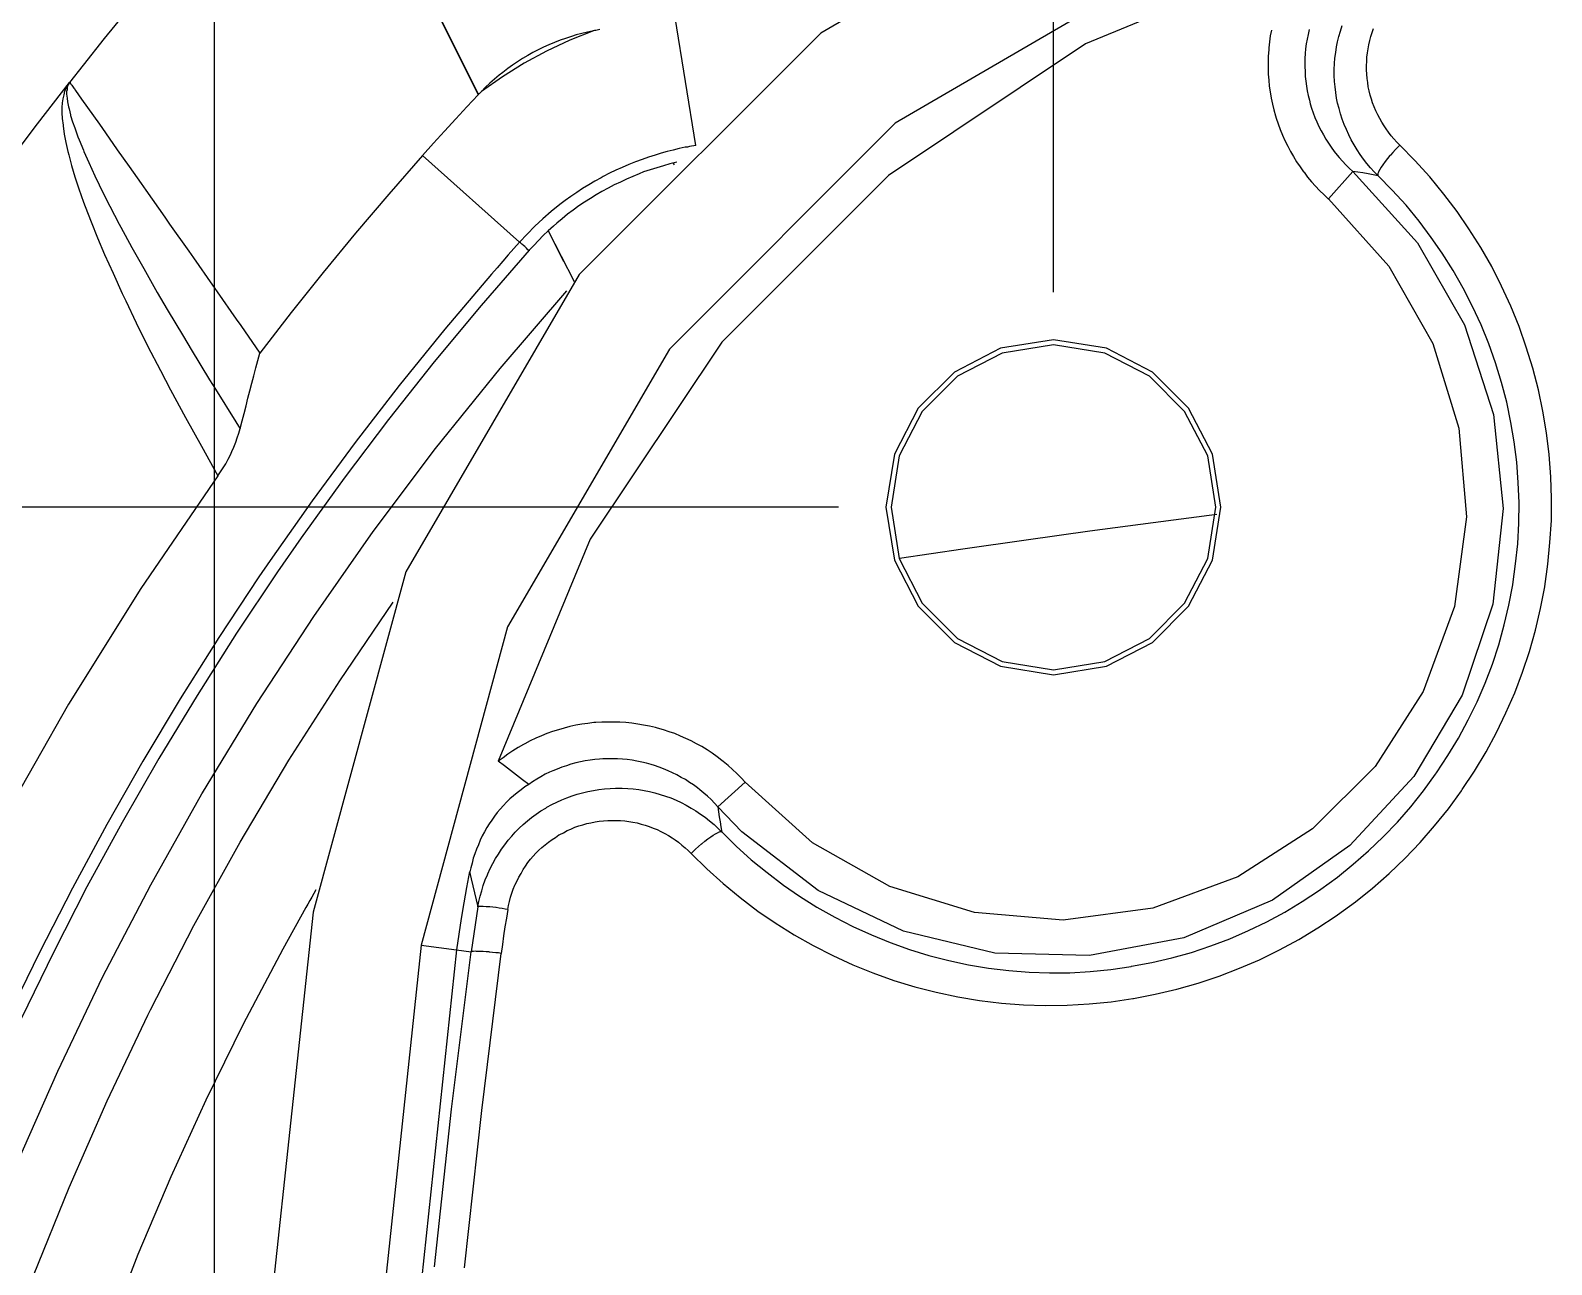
# Model space of a CAD drawing. Header units: millimetres. Extents: x -495897 to 1376592, y -28539 to 470976.
# Drawn here: x 180509 to 181889, y 211527 to 212646 of the extents above; entities that cross this region are included whole.
import ezdxf

# ---------------------------------------------------------------- set-up
doc = ezdxf.new("R2010")
doc.units = ezdxf.units.MM

msp = doc.modelspace()

# ---------------------------------------------------------------- linework, layer by layer
at = {"color": 0}
for p, q in [((180676.28, 210708.423), (180676.28, 217612.073)), ((181436.936, 212409.083), (181436.936, 215514.393)), ((180869.395, 212679.743), (180896.968, 212624.883)), ((180869.577, 212679.873), (180897.15, 212625.143)), ((180595.472, 212662.583), (180576.115, 212638.923)), ((181112.69, 212541.943), (181093.84, 212658.163)), ((181009.327, 212643.733), (181004.088, 212642.303)), ((181014.501, 212644.903), (181009.327, 212643.733)), ((181019.87, 212646.073), (181014.501, 212644.903)), ((181634.679, 212646.723), (181633.626, 212641.393)), ((181668.895, 212647.113), (181667.842, 212642.823)), ((181695.766, 212641.003), (181697.235, 212645.813)), ((181697.235, 212645.813), (181698.665, 212650.753)), ((181724.795, 212640.873), (181726.082, 212644.383)), ((181726.082, 212644.383), (181727.317, 212648.023)), ((180576.115, 212638.923), (180556.953, 212615.003)), ((180974.565, 212631.123), (180969.703, 212628.913)), ((180979.375, 212633.333), (180974.565, 212631.123)), ((180984.419, 212635.413), (180979.375, 212633.333)), ((180989.606, 212637.493), (180984.419, 212635.413)), ((180994.598, 212639.183), (180989.606, 212637.493)), ((180999.824, 212641.003), (180994.598, 212639.183)), ((181004.088, 212642.303), (180999.824, 212641.003)), ((181632.391, 212630.473), (181632.209, 212628.653)), ((181632.898, 212636.063), (181632.391, 212630.473)), ((181633.626, 212641.393), (181632.898, 212636.063)), ((181666.23, 212634.243), (181665.684, 212629.693)), ((181666.919, 212638.533), (181666.23, 212634.243)), ((181667.842, 212642.823), (181666.919, 212638.533)), ((181692.932, 212626.313), (181693.66, 212631.383)), ((181693.66, 212631.383), (181694.713, 212636.193)), ((181694.713, 212636.193), (181695.766, 212641.003)), ((181722.325, 212629.693), (181723.014, 212633.463)), ((181723.014, 212633.463), (181723.924, 212637.233)), ((181723.924, 212637.233), (181724.795, 212640.873)), ((180896.968, 212624.883), (180915.259, 212587.963)), ((180897.15, 212625.143), (180915.623, 212588.353)), ((180950.892, 212617.863), (180946.446, 212615.003)), ((180955.572, 212620.983), (180950.892, 212617.863)), ((180960.2, 212623.583), (180955.572, 212620.983)), ((180964.88, 212626.313), (180960.2, 212623.583)), ((180969.703, 212628.913), (180964.88, 212626.313)), ((181631.845, 212623.193), (181631.65, 212617.603)), ((181631.65, 212617.603), (181631.65, 212612.143)), ((181632.209, 212628.653), (181631.845, 212623.193)), ((181665.32, 212625.403), (181664.995, 212620.983)), ((181664.995, 212620.983), (181664.995, 212617.863)), ((181664.995, 212617.863), (181664.995, 212613.573)), ((181665.684, 212629.693), (181665.32, 212625.403)), ((181691.684, 212611.103), (181691.827, 212616.303)), ((181691.827, 212616.303), (181692.191, 212621.373)), ((181692.191, 212621.373), (181692.932, 212626.313)), ((181720.856, 212614.483), (181721.038, 212618.253)), ((181721.038, 212618.253), (181721.22, 212622.153)), ((181721.22, 212622.153), (181721.779, 212625.923)), ((181721.779, 212625.923), (181722.325, 212629.693)), ((180556.953, 212615.003), (180544.616, 212599.273)), ((180934.252, 212605.773), (180930.118, 212602.133)), ((180937.645, 212608.373), (180934.252, 212605.773)), ((180942.13, 212611.883), (180937.645, 212608.373)), ((180946.446, 212615.003), (180942.13, 212611.883)), ((181631.65, 212612.143), (181631.845, 212606.813)), ((181631.845, 212606.813), (181632.209, 212601.223)), ((181664.995, 212613.573), (181665.138, 212609.153)), ((181665.138, 212609.153), (181665.32, 212604.603)), ((181665.32, 212604.603), (181665.866, 212600.443)), ((181691.684, 212610.323), (181691.684, 212611.103)), ((181691.684, 212605.383), (181691.684, 212610.323)), ((181691.827, 212600.183), (181691.684, 212605.383)), ((181720.856, 212614.353), (181720.856, 212614.483)), ((181720.856, 212610.583), (181720.856, 212614.353)), ((181721.038, 212606.683), (181720.856, 212610.583)), ((181721.402, 212602.913), (181721.038, 212606.683)), ((181721.961, 212599.143), (181721.402, 212602.913)), ((180515.769, 212561.833), (180544.616, 212599.273)), ((180540.3, 212591.213), (180539.429, 212587.963)), ((180541.535, 212594.073), (180540.3, 212591.213)), ((180543.004, 212596.803), (180541.535, 212594.073)), ((180542.458, 212592.643), (180542.094, 212590.953)), ((180542.094, 212590.953), (180542.094, 212590.563)), ((180542.094, 212590.563), (180542.094, 212588.613)), ((180542.094, 212588.613), (180542.458, 212585.103)), ((180542.64, 212593.943), (180542.458, 212593.033)), ((180542.458, 212593.033), (180542.458, 212592.643)), ((180543.186, 212596.413), (180542.64, 212595.503)), ((180542.64, 212595.503), (180542.64, 212594.853)), ((180542.64, 212594.853), (180542.64, 212594.073)), ((180542.64, 212594.073), (180542.64, 212593.943)), ((180544.616, 212599.273), (180543.004, 212596.803)), ((180543.511, 212597.063), (180543.186, 212596.413)), ((180543.875, 212597.713), (180543.511, 212597.063)), ((180544.421, 212598.493), (180543.875, 212597.713)), ((180544.616, 212598.883), (180544.421, 212598.493)), ((180544.798, 212599.403), (180544.616, 212599.143)), ((180544.798, 212599.273), (180544.616, 212598.883)), ((180544.616, 212599.143), (180544.616, 212599.143)), ((180544.616, 212599.143), (180544.798, 212599.143)), ((180544.798, 212599.403), (180544.798, 212599.273)), ((180544.798, 212599.273), (180544.798, 212599.273)), ((180544.798, 212599.143), (180544.798, 212599.143)), ((180544.798, 212599.143), (180544.98, 212599.143)), ((180544.98, 212599.143), (180545.162, 212599.143)), ((180545.162, 212599.143), (180545.305, 212598.883)), ((180545.305, 212598.883), (180545.487, 212598.493)), ((180545.487, 212598.493), (180545.669, 212598.233)), ((180545.669, 212598.233), (180546.033, 212597.713)), ((180546.033, 212597.713), (180546.761, 212596.803)), ((180546.761, 212596.803), (180547.45, 212595.763)), ((180547.45, 212595.763), (180548.737, 212594.073)), ((180548.737, 212594.073), (180548.919, 212593.943)), ((180548.919, 212593.943), (180550.154, 212591.993)), ((180550.154, 212591.993), (180552.871, 212587.963)), ((180922.045, 212594.853), (180918.288, 212591.083)), ((180925.997, 212598.493), (180922.045, 212594.853)), ((180930.118, 212602.133), (180925.997, 212598.493)), ((181632.209, 212601.223), (181632.716, 212595.893)), ((181632.716, 212595.893), (181633.626, 212590.563)), ((181633.626, 212590.563), (181634.497, 212585.103)), ((181665.866, 212600.443), (181666.425, 212595.893)), ((181666.425, 212595.893), (181667.101, 212591.603)), ((181667.101, 212591.603), (181668.024, 212587.313)), ((181692.373, 212595.113), (181691.827, 212600.183)), ((181692.932, 212590.173), (181692.373, 212595.113)), ((181693.803, 212585.103), (181692.932, 212590.173)), ((181722.455, 212595.373), (181721.961, 212599.143)), ((181723.378, 212591.603), (181722.455, 212595.373)), ((181724.249, 212587.833), (181723.378, 212591.603)), ((180538.142, 212580.683), (180537.778, 212576.393)), ((180537.778, 212576.393), (180537.778, 212571.713)), ((180538.688, 212584.453), (180538.142, 212580.683)), ((180539.429, 212587.963), (180538.688, 212584.453)), ((180542.458, 212585.103), (180542.458, 212584.973)), ((180542.458, 212584.973), (180543.004, 212581.593)), ((180543.004, 212581.593), (180543.693, 212577.043)), ((180543.693, 212577.043), (180544.239, 212575.353)), ((180544.239, 212575.353), (180545.669, 212569.763)), ((180552.871, 212587.963), (180555.523, 212584.193)), ((180555.523, 212584.193), (180560.892, 212576.523)), ((180560.892, 212576.523), (180566.443, 212568.983)), ((181634.497, 212585.103), (181635.602, 212579.513)), ((181635.602, 212579.513), (181636.837, 212574.443)), ((181668.024, 212587.313), (181669.077, 212583.023)), ((181669.077, 212583.023), (181669.818, 212579.903)), ((181669.818, 212579.903), (181671.053, 212575.743)), ((181671.053, 212575.743), (181672.522, 212571.583)), ((181694.713, 212580.293), (181693.803, 212585.103)), ((181695.948, 212575.483), (181694.713, 212580.293)), ((181697.235, 212570.673), (181695.948, 212575.483)), ((181725.354, 212584.193), (181724.249, 212587.833)), ((181726.407, 212580.683), (181725.354, 212584.193)), ((181727.876, 212577.043), (181726.407, 212580.683)), ((181729.475, 212573.533), (181727.876, 212577.043)), ((180487.286, 212524.003), (180515.769, 212561.833)), ((180537.778, 212571.713), (180538.142, 212566.513)), ((180538.142, 212566.513), (180538.883, 212560.533)), ((180545.669, 212569.763), (180545.669, 212569.243)), ((180545.669, 212569.243), (180547.45, 212563.523)), ((180547.45, 212563.523), (180549.426, 212557.933)), ((180566.443, 212568.983), (180571.851, 212561.313)), ((180571.851, 212561.313), (180577.22, 212553.643)), ((181636.837, 212574.443), (181638.449, 212568.983)), ((181638.449, 212568.983), (181638.995, 212566.903)), ((181638.995, 212566.903), (181640.789, 212561.703)), ((181640.789, 212561.703), (181642.57, 212556.503)), ((181672.522, 212571.583), (181674.121, 212567.423)), ((181674.121, 212567.423), (181675.915, 212563.523)), ((181675.915, 212563.523), (181677.696, 212559.363)), ((181698.847, 212565.863), (181697.235, 212570.673)), ((181700.628, 212561.183), (181698.847, 212565.863)), ((181702.604, 212556.503), (181700.628, 212561.183)), ((181731.087, 212569.893), (181729.475, 212573.533)), ((181732.868, 212566.513), (181731.087, 212569.893)), ((181734.844, 212563.133), (181732.868, 212566.513)), ((181736.82, 212559.883), (181734.844, 212563.133)), ((180538.883, 212560.533), (180538.883, 212559.883)), ((180538.883, 212559.883), (180539.936, 212552.343)), ((180539.936, 212552.343), (180541.405, 212544.803)), ((180549.426, 212557.933), (180552.312, 212550.003)), ((180552.312, 212550.003), (180553.365, 212547.143)), ((180553.365, 212547.143), (180557.317, 212537.783)), ((180577.22, 212553.643), (180587.945, 212538.173)), ((181642.57, 212556.503), (181644.728, 212551.433)), ((181644.728, 212551.433), (181646.886, 212546.493)), ((181677.696, 212559.363), (181679.672, 212555.333)), ((181679.672, 212555.333), (181681.83, 212551.693)), ((181681.83, 212551.693), (181683.988, 212547.663)), ((181683.988, 212547.663), (181686.276, 212544.153)), ((181704.762, 212551.823), (181702.604, 212556.503)), ((181707.05, 212547.143), (181704.762, 212551.823)), ((181709.572, 212542.723), (181707.05, 212547.143)), ((181738.601, 212557.153), (181736.82, 212559.883)), ((181740.941, 212554.033), (181738.601, 212557.153)), ((181743.281, 212550.913), (181740.941, 212554.033)), ((181745.764, 212548.053), (181743.281, 212550.913)), ((181748.286, 212545.193), (181745.764, 212548.053)), ((180541.405, 212544.803), (180543.186, 212536.743)), ((180543.186, 212536.743), (180544.057, 212533.623)), ((180544.057, 212533.623), (180546.579, 212523.873)), ((180557.317, 212537.783), (180557.681, 212536.743)), ((180557.681, 212536.743), (180562.179, 212526.603)), ((180587.945, 212538.173), (180598.722, 212522.963)), ((181075.952, 212533.363), (181069.855, 212531.543)), ((181646.886, 212546.493), (181649.408, 212541.553)), ((181649.408, 212541.553), (181651.878, 212536.743)), ((181651.878, 212536.743), (181654.582, 212531.933)), ((181686.276, 212544.153), (181688.98, 212540.383)), ((181688.98, 212540.383), (181691.502, 212536.743)), ((181691.502, 212536.743), (181694.167, 212533.363)), ((181694.167, 212533.363), (181696.143, 212531.023)), ((181712.276, 212538.173), (181709.572, 212542.723)), ((181715.123, 212533.883), (181712.276, 212538.173)), ((181712.276, 212538.173), (181712.276, 212538.173)), ((181718.191, 212529.723), (181715.123, 212533.883)), ((181744.893, 212535.833), (181742.553, 212533.233)), ((181747.038, 212538.433), (181744.893, 212535.833)), ((181749.521, 212540.903), (181747.038, 212538.433)), ((181750.99, 212542.463), (181748.286, 212545.193)), ((181750.99, 212542.463), (181749.521, 212540.903)), ((181764.744, 212528.293), (181750.99, 212542.463)), ((180546.579, 212523.873), (180549.608, 212513.603)), ((180562.179, 212526.603), (180567.73, 212514.513)), ((180598.722, 212522.963), (180609.642, 212507.623)), ((180952.868, 212454.323), (180864.715, 212532.843)), ((181040.28, 212519.583), (181034.404, 212516.853)), ((181046.013, 212522.183), (181040.28, 212519.583)), ((181051.928, 212524.783), (181046.013, 212522.183)), ((181058.025, 212527.123), (181051.928, 212524.783)), ((181063.94, 212529.463), (181058.025, 212527.123)), ((181069.855, 212531.543), (181063.94, 212529.463)), ((181071.285, 212519.973), (181065.357, 212518.023)), ((181077.2, 212521.923), (181071.285, 212519.973)), ((181083.297, 212523.743), (181077.2, 212521.923)), ((181089.212, 212525.433), (181083.297, 212523.743)), ((181095.309, 212526.863), (181089.212, 212525.433)), ((181092.059, 212525.953), (181092.969, 212524.393)), ((181654.582, 212531.933), (181657.429, 212527.253)), ((181657.429, 212527.253), (181660.692, 212522.833)), ((181660.692, 212522.833), (181663.708, 212518.283)), ((181696.143, 212531.023), (181699.029, 212527.773)), ((181699.029, 212527.773), (181702.058, 212524.523)), ((181702.058, 212524.523), (181705.269, 212521.403)), ((181705.269, 212521.403), (181708.519, 212518.413)), ((181721.22, 212525.823), (181718.191, 212529.723)), ((181724.431, 212521.923), (181721.22, 212525.823)), ((181727.876, 212518.153), (181724.431, 212521.923)), ((181733.05, 212520.233), (181731.815, 212518.153)), ((181734.298, 212522.443), (181733.05, 212520.233)), ((181735.715, 212524.523), (181734.298, 212522.443)), ((181737.691, 212527.513), (181735.715, 212524.523)), ((181735.715, 212524.523), (181735.715, 212524.523)), ((181739.849, 212530.113), (181737.691, 212527.513)), ((181742.176, 212532.843), (181739.849, 212530.113)), ((181742.553, 212533.233), (181742.176, 212532.843)), ((181778.186, 212513.603), (181764.744, 212528.293)), ((180549.608, 212513.603), (180553.183, 212502.683)), ((180567.73, 212514.513), (180571.487, 212506.453)), ((180571.487, 212506.453), (180578.637, 212492.283)), ((180609.642, 212507.623), (180613.958, 212501.513)), ((181015.554, 212506.453), (181010.003, 212503.073)), ((181021.105, 212509.573), (181015.554, 212506.453)), ((181026.708, 212512.693), (181021.105, 212509.573)), ((181028.671, 212513.863), (181026.708, 212512.693)), ((181034.404, 212516.853), (181028.671, 212513.863)), ((181038.668, 212506.323), (181033.117, 212503.203)), ((181044.219, 212508.923), (181038.668, 212506.323)), ((181049.952, 212511.523), (181044.219, 212508.923)), ((181055.685, 212513.993), (181049.952, 212511.523)), ((181061.418, 212516.333), (181055.685, 212513.993)), ((181065.357, 212518.023), (181061.418, 212516.333)), ((181663.708, 212518.283), (181664.267, 212517.763)), ((181664.267, 212517.763), (181667.478, 212513.343)), ((181667.478, 212513.343), (181671.053, 212509.183)), ((181671.053, 212509.183), (181674.628, 212505.023)), ((181708.519, 212518.413), (181686.276, 212493.583)), ((181731.451, 212514.513), (181727.876, 212518.153)), ((181731.269, 212516.723), (181731.087, 212516.203)), ((181731.087, 212516.203), (181731.087, 212515.423)), ((181731.087, 212515.423), (181731.087, 212515.033)), ((181731.087, 212515.033), (181731.451, 212514.513)), ((181731.633, 212517.763), (181731.269, 212516.723)), ((181744.152, 212501.513), (181731.451, 212514.513)), ((181731.815, 212518.153), (181731.633, 212517.763)), ((181790.926, 212498.003), (181778.186, 212513.603)), ((180553.183, 212502.683), (180557.499, 212490.723)), ((180578.637, 212492.283), (180581.341, 212486.953)), ((180613.958, 212501.513), (180631.144, 212476.943)), ((180994.273, 212492.283), (180989.229, 212488.383)), ((180999.46, 212495.923), (180994.273, 212492.283)), ((181004.647, 212499.433), (180999.46, 212495.923)), ((181010.003, 212503.073), (181004.647, 212499.433)), ((181017.023, 212493.973), (181011.615, 212490.593)), ((181022.21, 212497.223), (181017.023, 212493.973)), ((181027.579, 212500.343), (181022.21, 212497.223)), ((181033.117, 212503.203), (181027.579, 212500.343)), ((181674.628, 212505.023), (181678.385, 212501.123)), ((181678.385, 212501.123), (181682.337, 212497.223)), ((181682.337, 212497.223), (181686.276, 212493.453)), ((181756.723, 212487.863), (181744.152, 212501.513)), ((181803.081, 212482.143), (181790.926, 212498.003)), ((180557.499, 212490.723), (180558.916, 212486.823)), ((180558.916, 212486.823), (180564.337, 212472.783)), ((180581.341, 212486.953), (180589.739, 212470.833)), ((180996.392, 212479.673), (180991.569, 212475.643)), ((181001.436, 212483.443), (180996.392, 212479.673)), ((181006.428, 212487.213), (181001.436, 212483.443)), ((181011.615, 212490.593), (181006.428, 212487.213)), ((181768.501, 212473.563), (181756.723, 212487.863)), ((181813.676, 212466.543), (181803.081, 212482.143)), ((180564.337, 212472.783), (180570.07, 212458.353)), ((180589.739, 212470.833), (180591.338, 212467.843)), ((180591.338, 212467.843), (180601.205, 212449.643)), ((180631.144, 212476.943), (180635.421, 212470.833)), ((180635.421, 212470.833), (180652.802, 212446.133)), ((180978.868, 212464.723), (180974.37, 212460.433)), ((180983.496, 212468.883), (180978.868, 212464.723)), ((180978.868, 212464.723), (181002.307, 212418.573)), ((180978.868, 212464.723), (180992.817, 212437.033)), ((180986.707, 212471.743), (180983.496, 212468.883)), ((180991.569, 212475.643), (180986.707, 212471.743)), ((181779.655, 212458.613), (181768.501, 212473.563)), ((181824.414, 212449.513), (181813.676, 212466.543)), ((180570.07, 212458.353), (180576.479, 212443.273)), ((180953.596, 212453.673), (180952.868, 212454.323)), ((180954.285, 212453.153), (180953.596, 212453.673)), ((180955.026, 212452.633), (180954.285, 212453.153)), ((180955.754, 212451.983), (180955.026, 212452.633)), ((180956.443, 212451.333), (180955.754, 212451.983)), ((180957.548, 212450.423), (180956.443, 212451.333)), ((180965.621, 212451.463), (180961.487, 212447.043)), ((180969.885, 212456.013), (180965.621, 212451.463)), ((180974.37, 212460.433), (180969.885, 212456.013)), ((181789.47, 212444.443), (181779.655, 212458.613)), ((180576.479, 212443.273), (180584.188, 212426.113)), ((180601.205, 212449.643), (180611.982, 212430.403)), ((180652.802, 212446.133), (180657.105, 212440.023)), ((180657.105, 212440.023), (180674.304, 212415.453)), ((180961.487, 212447.043), (180917.924, 212396.863)), ((180958.601, 212449.383), (180957.548, 212450.423)), ((180959.147, 212448.993), (180958.601, 212449.383)), ((180960.382, 212447.563), (180959.147, 212448.993)), ((180961.123, 212447.043), (180960.382, 212447.563)), ((180961.487, 212446.653), (180961.123, 212447.043)), ((180961.487, 212447.043), (180961.669, 212446.653)), ((180961.669, 212446.653), (180961.487, 212446.653)), ((181799.324, 212428.713), (181789.47, 212444.443)), ((181834.45, 212432.223), (181824.414, 212449.513)), ((180584.188, 212426.113), (180592.443, 212407.913)), ((180611.982, 212430.403), (180624.319, 212408.693)), ((180927.414, 212425.333), (180885.177, 212375.543)), ((181808.632, 212412.593), (181799.324, 212428.713)), ((181843.394, 212414.413), (181834.45, 212432.223)), ((180674.304, 212415.453), (180678.62, 212409.213)), ((180678.62, 212409.213), (180695.819, 212384.643)), ((180935.123, 212339.923), (180995.703, 212410.253)), ((181817.069, 212396.083), (181808.632, 212412.593)), ((181851.831, 212396.343), (181843.394, 212414.413)), ((180592.443, 212407.913), (180595.654, 212401.283)), ((180595.654, 212401.283), (180605.144, 212381.263)), ((180624.319, 212408.693), (180633.263, 212393.223)), ((180917.924, 212396.863), (180875.505, 212345.773)), ((181824.778, 212379.313), (181817.069, 212396.083)), ((181859.176, 212377.883), (181851.831, 212396.343)), ((180633.263, 212393.223), (180647.979, 212368.783)), ((180695.819, 212384.643), (180700.083, 212378.663)), ((180605.144, 212381.263), (180615.557, 212360.463)), ((180647.979, 212368.783), (180654.947, 212357.083)), ((180700.083, 212378.663), (180717.282, 212353.833)), ((180885.177, 212375.543), (180843.759, 212324.453)), ((181831.746, 212362.283), (181824.778, 212379.313)), ((181865.78, 212359.033), (181859.176, 212377.883)), ((180615.557, 212360.463), (180627.205, 212337.973)), ((180654.947, 212357.083), (180671.6, 212329.653)), ((181837.843, 212344.863), (181831.746, 212362.283)), ((181871.695, 212340.053), (181865.78, 212359.033)), ((180711.913, 212333.293), (180713.707, 212340.313)), ((180713.707, 212340.313), (180715.488, 212347.073)), ((180715.488, 212347.073), (180717.282, 212353.833)), ((180875.505, 212345.773), (180834.087, 212293.513)), ((181843.212, 212327.183), (181837.843, 212344.863)), ((180627.205, 212337.973), (180636.331, 212320.553)), ((180671.6, 212329.653), (180677.151, 212321.073)), ((180708.338, 212319.643), (180710.119, 212326.403)), ((180710.119, 212326.403), (180711.913, 212333.293)), ((180876.558, 212267.123), (180935.123, 212339.923)), ((181848.074, 212309.243), (181843.212, 212327.183)), ((181876.739, 212320.553), (181871.695, 212340.053)), ((180636.331, 212320.553), (180649.773, 212295.463)), ((180677.151, 212321.073), (180695.637, 212291.303)), ((180704.763, 212305.863), (180706.544, 212312.883)), ((180706.544, 212312.883), (180708.338, 212319.643)), ((180843.759, 212324.453), (180803.628, 212272.583)), ((181880.86, 212301.053), (181876.739, 212320.553)), ((180701.175, 212292.213), (180702.969, 212298.973)), ((180702.969, 212298.973), (180704.763, 212305.863)), ((181851.831, 212290.913), (181848.074, 212309.243)), ((181884.071, 212281.423), (181880.86, 212301.053)), ((180649.773, 212295.463), (180664.268, 212269.333)), ((180695.637, 212291.303), (180699.394, 212285.193)), ((180698.289, 212281.163), (180699.394, 212285.453)), ((180699.394, 212285.453), (180701.175, 212292.213)), ((180834.087, 212293.513), (180793.774, 212240.473)), ((181854.86, 212273.233), (181851.831, 212290.913)), ((180693.843, 212268.553), (180695.442, 212272.843)), ((180695.442, 212272.843), (180696.872, 212277.003)), ((180696.872, 212277.003), (180698.289, 212281.163)), ((180803.628, 212272.583), (180764.602, 212219.673)), ((181857.2, 212254.773), (181854.86, 212273.233)), ((181886.593, 212261.793), (181884.071, 212281.423)), ((180664.268, 212269.333), (180679.127, 212242.423)), ((180686.316, 212253.473), (180688.474, 212257.503)), ((180688.474, 212257.503), (180690.593, 212261.403)), ((180690.593, 212261.403), (180692.049, 212264.653)), ((180692.049, 212264.653), (180693.843, 212268.553)), ((180820.138, 212192.113), (180876.558, 212267.123)), ((181888.023, 212241.643), (181886.593, 212261.793)), ((180679.309, 212242.423), (180681.649, 212246.063)), ((180681.649, 212246.063), (180684.171, 212249.833)), ((180684.171, 212249.833), (180686.316, 212253.473)), ((181858.435, 212236.313), (181857.2, 212254.773)), ((180793.774, 212240.473), (180754.748, 212186.133)), ((181859.176, 212217.853), (181858.435, 212236.313)), ((181888.712, 212221.883), (181888.023, 212241.643)), ((180764.602, 212219.673), (180726.629, 212165.723)), ((181858.994, 212199.393), (181859.176, 212217.853)), ((181888.569, 212201.993), (181888.712, 212221.883)), ((181242.014, 212213.953), (178208.373, 212213.953)), ((180766.214, 212115.023), (180820.138, 212192.113)), ((181858.071, 212180.933), (181858.994, 212199.393)), ((181887.282, 212182.103), (181888.569, 212201.993)), ((180754.748, 212186.133), (180733.233, 212155.323)), ((181856.095, 212162.603), (181858.071, 212180.933)), ((181885.319, 212162.213), (181887.282, 212182.103)), ((180726.629, 212165.723), (180716.411, 212150.903)), ((181853.625, 212144.013), (181856.095, 212162.603)), ((181882.654, 212142.063), (181885.319, 212162.213)), ((180716.411, 212150.903), (180680.037, 212095.913)), ((180733.233, 212155.323), (180696.183, 212099.683)), ((181850.05, 212125.293), (181853.443, 212143.623)), ((181853.443, 212143.623), (181853.625, 212144.013)), ((181878.715, 212122.043), (181882.472, 212141.803)), ((181882.472, 212141.803), (181882.654, 212142.063)), ((180789.692, 212056.653), (180838.208, 212128.023)), ((181845.734, 212107.223), (181850.05, 212125.293)), ((181874.035, 212102.543), (181878.715, 212122.043)), ((180714.617, 212036.113), (180766.214, 212115.023)), ((181840.742, 212089.283), (181845.734, 212107.223)), ((180680.037, 212095.913), (180644.911, 212040.143)), ((180696.183, 212099.683), (180660.316, 212043.263)), ((181868.666, 212083.173), (181874.035, 212102.543)), ((181835.009, 212071.733), (181840.742, 212089.283)), ((181862.387, 212064.323), (181868.666, 212083.173)), ((181828.535, 212054.443), (181835.009, 212071.733)), ((181855.419, 212045.733), (181862.387, 212064.323)), ((180743.646, 211984.503), (180789.692, 212056.653)), ((181821.203, 212037.543), (181828.535, 212054.443)), ((180644.911, 212040.143), (180611.059, 211983.593)), ((180660.316, 212043.263), (180625.736, 211986.063)), ((181813.13, 212021.033), (181821.203, 212037.543)), ((181847.346, 212027.403), (181855.419, 212045.733)), ((180665.36, 211955.123), (180714.617, 212036.113)), ((181838.766, 212009.593), (181847.346, 212027.403)), ((180982.82, 212010.633), (180977.581, 212008.683)), ((180987.994, 212012.193), (180982.82, 212010.633)), ((180993.181, 212013.623), (180987.994, 212012.193)), ((180998.55, 212015.053), (180993.181, 212013.623)), ((181003.906, 212016.223), (180998.55, 212015.053)), ((181009.327, 212017.263), (181003.906, 212016.223)), ((181014.683, 212017.913), (181009.327, 212017.263)), ((181020.234, 212018.693), (181014.683, 212017.913)), ((181021.846, 212018.693), (181020.234, 212018.693)), ((181027.397, 212019.083), (181021.846, 212018.693)), ((181032.753, 212019.213), (181027.397, 212019.083)), ((181038.304, 212019.213), (181032.753, 212019.213)), ((181043.712, 212019.083), (181038.304, 212019.213)), ((181049.263, 212018.693), (181043.712, 212019.083)), ((181054.632, 212018.173), (181049.263, 212018.693)), ((181060.001, 212017.393), (181054.632, 212018.173)), ((181065.357, 212016.483), (181060.001, 212017.393)), ((181070.726, 212015.443), (181065.357, 212016.483)), ((181076.147, 212014.143), (181070.726, 212015.443)), ((181077.928, 212013.623), (181076.147, 212014.143)), ((181083.297, 212012.193), (181077.928, 212013.623)), ((181088.471, 212010.373), (181083.297, 212012.193)), ((181093.658, 212008.683), (181088.471, 212010.373)), ((181804.368, 212004.653), (181813.13, 212021.033)), ((181829.276, 211992.043), (181838.766, 212009.593)), ((180951.438, 211995.943), (180946.771, 211993.083)), ((180956.261, 211998.803), (180951.438, 211995.943)), ((180957.73, 211999.453), (180956.261, 211998.803)), ((180962.54, 212002.053), (180957.73, 211999.453)), ((180967.545, 212004.523), (180962.54, 212002.053)), ((180972.589, 212006.603), (180967.545, 212004.523)), ((180977.581, 212008.683), (180972.589, 212006.603)), ((181098.702, 212006.473), (181093.658, 212008.683)), ((181103.707, 212004.263), (181098.702, 212006.473)), ((181108.569, 212002.053), (181103.707, 212004.263)), ((181113.379, 211999.453), (181108.569, 212002.053)), ((181118.241, 211996.853), (181113.379, 211999.453)), ((181122.869, 211993.993), (181118.241, 211996.853)), ((181794.696, 211988.793), (181804.368, 212004.653)), ((180611.059, 211983.593), (180578.455, 211926.393)), ((180625.736, 211986.063), (180592.443, 211928.213)), ((180699.394, 211910.273), (180743.646, 211984.503)), ((180937.827, 211986.843), (180933.511, 211983.593)), ((180942.312, 211989.963), (180937.827, 211986.843)), ((180946.771, 211993.083), (180942.312, 211989.963)), ((181003.776, 211982.163), (180999.46, 211980.863)), ((181008.04, 211983.203), (181003.776, 211982.163)), ((181012.343, 211983.983), (181008.04, 211983.203)), ((181016.841, 211984.633), (181012.343, 211983.983)), ((181021.105, 211985.153), (181016.841, 211984.633)), ((181025.421, 211985.543), (181021.105, 211985.153)), ((181028.489, 211985.933), (181025.421, 211985.543)), ((181032.935, 211985.933), (181028.489, 211985.933)), ((181037.433, 211985.933), (181032.935, 211985.933)), ((181041.749, 211985.933), (181037.433, 211985.933)), ((181046.195, 211985.543), (181041.749, 211985.933)), ((181050.511, 211985.153), (181046.195, 211985.543)), ((181054.996, 211984.503), (181050.511, 211985.153)), ((181059.26, 211983.723), (181054.996, 211984.503)), ((181063.576, 211982.813), (181059.26, 211983.723)), ((181067.892, 211981.903), (181063.576, 211982.813)), ((181072.195, 211980.733), (181067.892, 211981.903)), ((181127.549, 211990.873), (181122.869, 211993.993)), ((181131.995, 211987.623), (181127.549, 211990.873)), ((181136.311, 211984.243), (181131.995, 211987.623)), ((181137.598, 211983.333), (181136.311, 211984.243)), ((181141.862, 211979.823), (181137.598, 211983.333)), ((181784.465, 211973.193), (181794.696, 211988.793)), ((181818.863, 211974.623), (181829.276, 211992.043)), ((180972.225, 211969.553), (180968.455, 211967.473)), ((180976.164, 211971.763), (180972.225, 211969.553)), ((180980.103, 211973.713), (180976.164, 211971.763)), ((180982.95, 211975.013), (180980.103, 211973.713)), ((180986.889, 211976.573), (180982.95, 211975.013)), ((180991.023, 211978.133), (180986.889, 211976.573)), ((180995.339, 211979.563), (180991.023, 211978.133)), ((180999.46, 211980.863), (180995.339, 211979.563)), ((181075.224, 211979.823), (181072.195, 211980.733)), ((181079.345, 211978.393), (181075.224, 211979.823)), ((181083.479, 211976.703), (181079.345, 211978.393)), ((181087.6, 211975.013), (181083.479, 211976.703)), ((181091.552, 211973.193), (181087.6, 211975.013)), ((181095.491, 211971.243), (181091.552, 211973.193)), ((181099.391, 211969.033), (181095.491, 211971.243)), ((181103.2, 211966.953), (181099.391, 211969.033)), ((181145.801, 211976.183), (181141.862, 211979.823)), ((181149.935, 211972.413), (181145.801, 211976.183)), ((181153.692, 211968.513), (181149.935, 211972.413)), ((181157.449, 211964.613), (181153.692, 211968.513)), ((181772.635, 211956.813), (181783.542, 211971.893)), ((181783.542, 211971.893), (181784.465, 211973.193)), ((181807.761, 211957.983), (181818.863, 211974.623)), ((180618.404, 211871.663), (180664.814, 211954.213)), ((180664.814, 211954.213), (180665.36, 211955.123)), ((180950.71, 211955.123), (180947.317, 211952.263)), ((180954.155, 211957.723), (180950.71, 211955.123)), ((180957.548, 211960.323), (180954.155, 211957.723)), ((180961.123, 211962.533), (180957.548, 211960.323)), ((180964.698, 211964.873), (180961.123, 211962.533)), ((180968.455, 211967.473), (180964.698, 211964.873)), ((181005.193, 211953.823), (181010.003, 211955.123)), ((181010.003, 211955.123), (181014.865, 211956.293)), ((181014.865, 211956.293), (181019.87, 211957.203)), ((181019.87, 211957.203), (181024.862, 211958.113)), ((181024.862, 211958.113), (181029.919, 211958.633)), ((181029.919, 211958.633), (181034.911, 211959.023)), ((181034.911, 211959.023), (181039.955, 211959.153)), ((181039.955, 211959.153), (181040.644, 211959.153)), ((181040.644, 211959.153), (181045.87, 211959.153)), ((181045.87, 211959.153), (181050.875, 211959.023)), ((181050.875, 211959.023), (181055.867, 211958.503)), ((181055.867, 211958.503), (181060.911, 211957.983)), ((181060.911, 211957.983), (181065.916, 211957.073)), ((181065.916, 211957.073), (181070.726, 211956.163)), ((181070.726, 211956.163), (181075.588, 211954.863)), ((181075.588, 211954.863), (181080.411, 211953.433)), ((181106.957, 211964.353), (181103.2, 211966.953)), ((181110.714, 211962.143), (181106.957, 211964.353)), ((181114.302, 211959.413), (181110.714, 211962.143)), ((181116.447, 211957.593), (181114.302, 211959.413)), ((181119.853, 211954.733), (181116.447, 211957.593)), ((181123.246, 211951.873), (181119.853, 211954.733)), ((181132.554, 211942.383), (181157.449, 211964.613)), ((181760.987, 211942.383), (181772.635, 211956.813)), ((181795.203, 211940.563), (181807.033, 211956.813)), ((181807.033, 211956.813), (181807.761, 211957.983)), ((180935.305, 211940.173), (180932.64, 211937.053)), ((180938.191, 211943.423), (180935.305, 211940.173)), ((180941.038, 211946.543), (180938.191, 211943.423)), ((180944.106, 211949.403), (180941.038, 211946.543)), ((180947.317, 211952.263), (180944.106, 211949.403)), ((180972.03, 211938.613), (180976.528, 211941.083)), ((180976.528, 211941.083), (180977.581, 211941.863)), ((180977.581, 211941.863), (180982.079, 211944.333)), ((180982.079, 211944.333), (180986.577, 211946.543)), ((180986.577, 211946.543), (180991.023, 211948.623)), ((180991.023, 211948.623), (180995.703, 211950.573)), ((180995.703, 211950.573), (181000.513, 211952.263)), ((181000.513, 211952.263), (181005.193, 211953.823)), ((181080.411, 211953.433), (181085.273, 211952.003)), ((181085.273, 211952.003), (181089.901, 211950.313)), ((181089.901, 211950.313), (181094.763, 211948.233)), ((181094.763, 211948.233), (181099.261, 211946.153)), ((181099.261, 211946.153), (181103.889, 211943.813)), ((181103.889, 211943.813), (181108.387, 211941.213)), ((181108.387, 211941.213), (181112.69, 211938.613)), ((181126.457, 211948.883), (181123.246, 211951.873)), ((181129.525, 211945.633), (181126.457, 211948.883)), ((181132.554, 211942.383), (181129.525, 211945.633)), ((181154.42, 211919.633), (181132.554, 211942.383)), ((181749.014, 211928.343), (181760.987, 211942.383)), ((181782.671, 211924.963), (181795.203, 211940.563)), ((180578.455, 211926.393), (180547.268, 211868.543)), ((180592.443, 211928.213), (180560.528, 211869.583)), ((180925.308, 211926.913), (180923.15, 211923.403)), ((180927.596, 211930.293), (180925.308, 211926.913)), ((180930.118, 211933.803), (180927.596, 211930.293)), ((180932.64, 211937.053), (180930.118, 211933.803)), ((180956.079, 211926.263), (180959.888, 211929.513)), ((180959.888, 211929.513), (180963.775, 211932.633)), ((180963.775, 211932.633), (180967.909, 211935.493)), ((180967.909, 211935.493), (180972.03, 211938.613)), ((181010.198, 211926.003), (181013.773, 211927.173)), ((181013.773, 211927.173), (181017.53, 211927.823)), ((181017.53, 211927.823), (181021.287, 211928.603)), ((181021.287, 211928.603), (181025.057, 211929.253)), ((181025.057, 211929.253), (181028.814, 211929.643)), ((181028.814, 211929.643), (181032.753, 211929.773)), ((181032.753, 211929.773), (181036.523, 211930.033)), ((181036.523, 211930.033), (181036.523, 211930.033)), ((181036.523, 211930.033), (181040.462, 211930.033)), ((181040.462, 211930.033), (181044.219, 211929.773)), ((181044.219, 211929.773), (181048.171, 211929.513)), ((181048.171, 211929.513), (181051.928, 211928.993)), ((181051.928, 211928.993), (181055.685, 211928.343)), ((181055.685, 211928.343), (181059.442, 211927.693)), ((181059.442, 211927.693), (181063.069, 211926.653)), ((181063.069, 211926.653), (181066.826, 211925.743)), ((181112.69, 211938.613), (181116.954, 211935.753)), ((181116.954, 211935.753), (181121.088, 211932.893)), ((181121.088, 211932.893), (181125.209, 211929.643)), ((181125.209, 211929.643), (181129.161, 211926.393)), ((181129.161, 211926.393), (181132.736, 211923.013)), ((181736.079, 211915.083), (181749.014, 211928.343)), ((180919.016, 211915.863), (180917.053, 211911.963)), ((180920.992, 211919.633), (180919.016, 211915.863)), ((180923.15, 211923.403), (180920.992, 211919.633)), ((180942.507, 211911.963), (180945.718, 211915.733)), ((180945.718, 211915.733), (180948.916, 211919.243)), ((180948.916, 211919.243), (180952.504, 211922.883)), ((180952.504, 211922.883), (180956.079, 211926.263)), ((180979.011, 211910.273), (180982.261, 211912.613)), ((180982.261, 211912.613), (180985.29, 211914.563)), ((180985.29, 211914.563), (180988.54, 211916.773)), ((180988.54, 211916.773), (180989.229, 211917.163)), ((180989.229, 211917.163), (180992.622, 211918.853)), ((180992.622, 211918.853), (180996.067, 211920.673)), ((180996.067, 211920.673), (180999.46, 211922.103)), ((180999.46, 211922.103), (181003.035, 211923.793)), ((181003.035, 211923.793), (181006.61, 211924.963)), ((181006.61, 211924.963), (181010.198, 211926.003)), ((181066.826, 211925.743), (181070.414, 211924.443)), ((181070.414, 211924.443), (181073.989, 211923.013)), ((181073.989, 211923.013), (181077.564, 211921.583)), ((181077.564, 211921.583), (181080.957, 211919.763)), ((181080.957, 211919.763), (181084.532, 211918.073)), ((181084.532, 211918.073), (181087.925, 211916.253)), ((181087.925, 211916.253), (181091.188, 211914.043)), ((181091.188, 211914.043), (181093.84, 211912.483)), ((181120.724, 211911.053), (181123.61, 211913.133)), ((181123.61, 211913.133), (181126.262, 211915.083)), ((181126.262, 211915.083), (181128.42, 211916.513)), ((181126.262, 211915.083), (181126.262, 211915.083)), ((181128.42, 211916.513), (181130.578, 211917.813)), ((181130.578, 211917.813), (181132.918, 211919.113)), ((181132.736, 211923.013), (181136.311, 211919.373)), ((181132.918, 211919.113), (181133.282, 211919.243)), ((181133.282, 211919.243), (181134.153, 211919.633)), ((181134.153, 211919.633), (181134.894, 211919.763)), ((181134.894, 211919.763), (181135.44, 211919.763)), ((181135.44, 211919.763), (181135.947, 211919.763)), ((181135.947, 211919.763), (181136.311, 211919.373)), ((181136.311, 211919.633), (181149.376, 211906.763)), ((181722.832, 211902.473), (181736.079, 211915.083)), ((181769.606, 211909.883), (181782.671, 211924.963)), ((180657.469, 211834.743), (180699.394, 211910.273)), ((180912.191, 211899.743), (180910.761, 211895.583)), ((180913.66, 211904.033), (180912.191, 211899.743)), ((180915.441, 211907.933), (180913.66, 211904.033)), ((180917.053, 211911.963), (180915.441, 211907.933)), ((180931.041, 211895.323), (180933.693, 211899.483)), ((180933.693, 211899.483), (180936.397, 211903.903)), ((180936.397, 211903.903), (180939.426, 211907.933)), ((180939.426, 211907.933), (180942.507, 211911.963)), ((180965.244, 211897.403), (180967.727, 211900.263)), ((180967.727, 211900.263), (180970.431, 211902.993)), ((180970.431, 211902.993), (180973.135, 211905.463)), ((180973.135, 211905.463), (180975.982, 211907.933)), ((180975.982, 211907.933), (180979.011, 211910.273)), ((181093.84, 211912.483), (181096.921, 211910.143)), ((181096.921, 211910.143), (181099.937, 211907.543)), ((181099.937, 211907.543), (181103.018, 211905.203)), ((181103.018, 211905.203), (181105.67, 211902.603)), ((181105.67, 211902.603), (181108.569, 211899.873)), ((181108.569, 211899.873), (181109.986, 211901.563)), ((181108.569, 211899.873), (181122.505, 211886.093)), ((181109.986, 211901.563), (181112.508, 211903.903)), ((181112.508, 211903.903), (181115.173, 211906.243)), ((181115.173, 211906.243), (181117.695, 211908.583)), ((181117.695, 211908.583), (181118.241, 211908.843)), ((181118.241, 211908.843), (181120.724, 211911.053)), ((181149.376, 211906.763), (181163, 211894.153)), ((181708.883, 211890.253), (181722.832, 211902.473)), ((181755.8, 211895.583), (181769.606, 211909.883)), ((180908.616, 211887.003), (180907.745, 211883.233)), ((180909.708, 211891.293), (180908.616, 211887.003)), ((180910.761, 211895.583), (180909.708, 211891.293)), ((180924.021, 211881.673), (180926.179, 211886.223)), ((180926.179, 211886.223), (180928.519, 211890.903)), ((180928.519, 211890.903), (180931.041, 211895.323)), ((180954.155, 211881.933), (180956.079, 211885.443)), ((180956.079, 211885.443), (180958.237, 211888.433)), ((180958.237, 211888.433), (180960.382, 211891.683)), ((180960.382, 211891.683), (180962.722, 211894.673)), ((180962.722, 211894.673), (180965.244, 211897.403)), ((181122.505, 211886.093), (181137.416, 211872.703)), ((181163, 211894.153), (181177.352, 211882.583)), ((181694.531, 211878.553), (181708.883, 211890.253)), ((181741.448, 211881.803), (181755.8, 211895.583)), ((180574.698, 211787.813), (180618.404, 211871.663)), ((180919.887, 211871.013), (180921.681, 211875.953)), ((180921.681, 211875.953), (180923.657, 211880.503)), ((180923.657, 211880.503), (180924.021, 211881.673)), ((180947.135, 211867.503), (180948.552, 211871.273)), ((180948.552, 211871.273), (180948.916, 211871.793)), ((180948.916, 211871.793), (180950.528, 211875.173)), ((180950.528, 211875.173), (180952.179, 211878.553)), ((180952.179, 211878.553), (180954.155, 211881.933)), ((181137.416, 211872.703), (181152.821, 211859.963)), ((181177.352, 211882.583), (181192.211, 211871.273)), ((181192.211, 211871.273), (181206.706, 211861.133)), ((181679.49, 211867.633), (181694.531, 211878.553)), ((181726.407, 211868.543), (181741.448, 211881.803)), ((180547.268, 211868.543), (180517.368, 211810.173)), ((180560.528, 211869.583), (180530.069, 211810.303)), ((180915.948, 211856.583), (180917.235, 211861.393)), ((180917.235, 211861.393), (180918.47, 211866.203)), ((180918.47, 211866.203), (180919.887, 211871.013)), ((180943.742, 211856.583), (180944.613, 211860.353)), ((180944.613, 211860.353), (180945.9, 211863.863)), ((180945.9, 211863.863), (180947.135, 211867.503)), ((181152.821, 211859.963), (181168.915, 211847.743)), ((181206.706, 211861.133), (181222.488, 211851.383)), ((181662.655, 211856.583), (181678.255, 211866.723)), ((181678.255, 211866.723), (181679.49, 211867.633)), ((181710.859, 211856.063), (181726.407, 211868.543)), ((180758.869, 211850.863), (180738.095, 211813.163)), ((180915.077, 211851.643), (180915.948, 211856.583)), ((180915.259, 211851.903), (180915.077, 211851.643)), ((180915.623, 211851.903), (180915.259, 211851.903)), ((180915.805, 211851.903), (180915.623, 211851.903)), ((180917.417, 211852.033), (180915.805, 211851.903)), ((180919.016, 211852.033), (180917.417, 211852.033)), ((180919.887, 211851.903), (180919.016, 211852.033)), ((180922.604, 211851.643), (180919.887, 211851.903)), ((180923.15, 211851.643), (180922.604, 211851.643)), ((180925.802, 211851.513), (180923.15, 211851.643)), ((180928.519, 211851.253), (180925.802, 211851.513)), ((180931.223, 211850.863), (180928.519, 211851.253)), ((180931.73, 211850.863), (180931.223, 211850.863)), ((180934.434, 211850.343), (180931.73, 211850.863)), ((180937.086, 211849.953), (180934.434, 211850.343)), ((180939.79, 211849.563), (180937.086, 211849.953)), ((180942.13, 211849.173), (180939.79, 211849.563)), ((180942.13, 211849.173), (180942.819, 211852.943)), ((180942.819, 211852.943), (180943.742, 211856.583)), ((181168.915, 211847.743), (181184.697, 211837.083)), ((181222.488, 211851.383), (181238.621, 211842.153)), ((181630.415, 211838.123), (181646.704, 211846.833)), ((181646.704, 211846.833), (181662.655, 211856.583)), ((181693.478, 211843.453), (181694.531, 211844.233)), ((181694.531, 211844.233), (181710.859, 211856.063)), ((180618.04, 211758.173), (180657.469, 211834.743)), ((181184.697, 211837.083), (181201.714, 211826.293)), ((181238.621, 211842.153), (181255.092, 211833.833)), ((181255.092, 211833.833), (181271.927, 211826.163)), ((181596.888, 211822.653), (181613.723, 211830.063)), ((181613.723, 211830.063), (181630.415, 211838.123)), ((181659.587, 211822.003), (181676.786, 211832.403)), ((181676.786, 211832.403), (181693.478, 211843.453)), ((180863.662, 211816.803), (180895.72, 211812.513)), ((181201.714, 211826.293), (181219.095, 211816.413)), ((181219.095, 211816.413), (181236.84, 211807.313)), ((181271.927, 211826.163), (181288.931, 211819.143)), ((181288.931, 211819.143), (181306.312, 211813.033)), ((181562.126, 211810.303), (181579.702, 211816.283)), ((181579.702, 211816.283), (181596.888, 211822.653)), ((181641.881, 211812.513), (181659.587, 211822.003)), ((180517.368, 211810.173), (180488.885, 211751.283)), ((180530.069, 211810.303), (180501.092, 211750.633)), ((180738.095, 211813.163), (180702.241, 211745.173)), ((180891.235, 211668.083), (180908.798, 211810.823)), ((180895.72, 211812.513), (180908.98, 211810.823)), ((180908.98, 211811.083), (180908.798, 211810.823)), ((180909.344, 211811.083), (180908.98, 211811.083)), ((180909.526, 211811.083), (180909.344, 211811.083)), ((180911.138, 211811.213), (180909.526, 211811.083)), ((180912.919, 211811.343), (180911.138, 211811.213)), ((180913.66, 211811.213), (180912.919, 211811.343)), ((180916.312, 211811.213), (180913.66, 211811.213)), ((180917.053, 211811.213), (180916.312, 211811.213)), ((180919.757, 211811.083), (180917.053, 211811.213)), ((180918.47, 211667.043), (180936.215, 211809.393)), ((180922.409, 211810.823), (180919.757, 211811.083)), ((180925.126, 211810.693), (180922.409, 211810.823)), ((180925.62, 211810.563), (180925.126, 211810.693)), ((180928.337, 211810.303), (180925.62, 211810.563)), ((180931.223, 211809.913), (180928.337, 211810.303)), ((180933.875, 211809.783), (180931.223, 211809.913)), ((180936.215, 211809.393), (180933.875, 211809.783)), ((181236.84, 211807.313), (181254.91, 211798.993)), ((181306.312, 211813.033), (181324.07, 211807.443)), ((181324.07, 211807.443), (181341.997, 211803.023)), ((181341.997, 211803.023), (181360.067, 211798.993)), ((181526.129, 211801.073), (181544.251, 211805.363)), ((181544.251, 211805.363), (181562.126, 211810.303)), ((181605.702, 211795.873), (181623.954, 211803.673)), ((181623.954, 211803.673), (181641.881, 211812.513)), ((181254.91, 211798.993), (181273.344, 211791.713)), ((181273.344, 211791.713), (181292.194, 211784.823)), ((181360.067, 211798.993), (181378.176, 211796.003)), ((181378.176, 211796.003), (181396.623, 211793.923)), ((181396.623, 211793.923), (181415.057, 211792.363)), ((181415.057, 211792.363), (181433.543, 211791.713)), ((181433.543, 211791.713), (181451.977, 211791.843)), ((181451.977, 211791.843), (181470.411, 211793.013)), ((181470.411, 211793.013), (181489.079, 211794.703)), ((181489.079, 211794.703), (181507.331, 211797.433)), ((181507.331, 211797.433), (181507.877, 211797.693)), ((181507.877, 211797.693), (181526.129, 211801.073)), ((181568.236, 211782.353), (181587.216, 211788.593)), ((181587.216, 211788.593), (181605.702, 211795.873)), ((180534.021, 211702.663), (180574.698, 211787.813)), ((181292.194, 211784.823), (181311.369, 211779.103)), ((181311.369, 211779.103), (181330.674, 211774.163)), ((181529.34, 211772.343), (181548.879, 211777.023)), ((181548.879, 211777.023), (181568.236, 211782.353)), ((181330.674, 211774.163), (181350.213, 211770.003)), ((181350.213, 211770.003), (181369.921, 211766.753)), ((181369.921, 211766.753), (181389.837, 211764.283)), ((181389.837, 211764.283), (181409.688, 211762.853)), ((181409.688, 211762.853), (181429.591, 211762.073)), ((181429.591, 211762.073), (181449.455, 211762.463)), ((181449.455, 211762.463), (181469.358, 211763.503)), ((181469.358, 211763.503), (181489.391, 211765.583)), ((181489.391, 211765.583), (181509.112, 211768.443)), ((181509.112, 211768.443), (181509.671, 211768.573)), ((181509.671, 211768.573), (181529.34, 211772.343)), ((180578.819, 211675.753), (180615.739, 211753.493)), ((180615.739, 211753.493), (180618.04, 211758.173)), ((180702.241, 211745.173), (180668.389, 211676.273)), ((180496.048, 211616.473), (180534.021, 211702.663)), ((180544.239, 211596.973), (180578.819, 211675.753)), ((180668.389, 211676.273), (180636.513, 211606.723)), ((180875.687, 211525.083), (180891.235, 211668.083)), ((180902.883, 211524.303), (180918.47, 211667.043)), ((180512.181, 211517.283), (180544.239, 211596.973)), ((180636.513, 211606.723), (180606.756, 211536.263)), ((180606.756, 211536.263), (180579.001, 211465.153))]:
    msp.add_line(p, q, dxfattribs=at)
for points in [[(181804.004, 212885.143), (181495.475, 212801.163), (181226.024, 212643.993), (181007, 212424.943), (180849.765, 212155.453), (180765.655, 211846.833)], [(181834.086, 212787.383), (181545.486, 212709.123), (181293.468, 212562.223), (181088.692, 212357.473), (180941.857, 212105.403), (180863.662, 211816.803)], [(181667.296, 212717.313), (181465.926, 212634.243), (181287.41, 212514.773), (181136.207, 212363.583), (181016.75, 212184.963), (180933.511, 211983.593)], [(181019.87, 212646.073), (180998.316, 212637.493), (180977.334, 212627.613), (180956.963, 212616.563), (180937.268, 212604.343), (180918.288, 212591.083)], [(181025.603, 212647.113), (181024.42, 212646.853), (181023.237, 212646.723), (181022.054, 212646.463), (181020.871, 212646.203), (181019.688, 212646.073)], [(180918.288, 212591.083), (180917.664, 212590.433), (180917.066, 212589.913), (180916.481, 212589.263), (180915.883, 212588.743), (180915.259, 212588.223)], [(180915.259, 212587.963), (180905.08, 212577.043), (180894.94, 212566.123), (180884.865, 212555.073), (180874.842, 212544.023), (180864.91, 212532.843)], [(181103.018, 212540.383), (181097.519, 212539.213), (181092.046, 212537.913), (181086.625, 212536.483), (181081.256, 212535.053), (181075.952, 212533.363)], [(181112.69, 212541.943), (181110.74, 212541.683), (181108.816, 212541.293), (181106.905, 212541.033), (181105.033, 212540.643), (181103.2, 212540.383)], [(180864.715, 212532.843), (180834.152, 212497.873), (180804.135, 212462.513), (180774.664, 212426.763), (180745.713, 212390.493), (180717.282, 212353.833)], [(181731.451, 212514.513), (181726.849, 212515.423), (181722.273, 212516.203), (181717.697, 212517.113), (181713.121, 212517.763), (181708.519, 212518.413)], [(181708.519, 212518.413), (181767.058, 212453.803), (181809.88, 212379.443), (181836.127, 212298.193), (181844.902, 212212.913), (181835.321, 212126.203)], [(181686.276, 212493.583), (181741.214, 212432.613), (181780.981, 212362.413), (181804.706, 212285.583), (181811.531, 212205.243), (181800.611, 212123.863)], [(180989.229, 212488.383), (180981.494, 212482.143), (180973.98, 212475.643), (180966.7, 212468.753), (180959.654, 212461.733), (180952.868, 212454.323)], [(180952.868, 212454.323), (180947.733, 212448.603), (180942.624, 212442.883), (180937.515, 212437.033), (180932.406, 212431.183), (180927.271, 212425.333)], [(181436.936, 212365.793), (181388.94, 212358.123), (181347.236, 212336.543), (181314.333, 212303.783), (181292.74, 212262.053), (181284.992, 212213.953)], [(181436.936, 212361.373), (181390.37, 212353.833), (181349.953, 212332.903), (181318.077, 212300.923), (181297.173, 212260.493), (181289.672, 212213.953)], [(181588.828, 212213.953), (181581.093, 212262.053), (181559.552, 212303.783), (181526.688, 212336.543), (181484.984, 212358.123), (181436.936, 212365.793)], [(181584.369, 212213.953), (181576.868, 212260.493), (181555.951, 212300.923), (181524.036, 212332.903), (181483.554, 212353.833), (181436.936, 212361.373)], [(180679.309, 212242.423), (180609.278, 212140.243), (180543.719, 212035.333), (180482.671, 211927.693), (180426.212, 211817.583), (180374.42, 211705.003)], [(181284.992, 212213.953), (181292.74, 212165.983), (181314.333, 212124.253), (181347.236, 212091.363), (181388.94, 212069.783), (181436.936, 212061.983)], [(181289.672, 212213.953), (181297.173, 212167.413), (181318.077, 212126.853), (181349.953, 212095.003), (181390.37, 212074.073), (181436.936, 212066.533)], [(181585.24, 212207.323), (181527.559, 212199.913), (181469.917, 212192.243), (181412.34, 212184.183), (181354.815, 212175.993), (181297.381, 212167.413)], [(181436.936, 212061.983), (181484.984, 212069.783), (181526.688, 212091.363), (181559.552, 212124.253), (181581.093, 212165.983), (181588.828, 212213.953)], [(181436.936, 212066.533), (181483.554, 212074.073), (181524.036, 212095.003), (181555.938, 212126.853), (181576.868, 212167.413), (181584.369, 212213.953)], [(181800.611, 212123.863), (181772.31, 212046.773), (181728.76, 211978.913), (181672.002, 211922.233), (181604.09, 211878.683), (181527.052, 211850.343)], [(181835.321, 212126.203), (181807.605, 212043.523), (181763.795, 211969.813), (181705.828, 211907.153), (181635.693, 211857.623), (181555.34, 211823.563)], [(180961.123, 211962.533), (180955.637, 211966.823), (180950.138, 211971.113), (180944.626, 211975.273), (180939.088, 211979.433), (180933.511, 211983.593)], [(181527.052, 211850.343), (181445.672, 211839.423), (181365.293, 211846.313), (181288.632, 211869.973), (181218.445, 211909.623), (181157.449, 211964.613)], [(181132.554, 211942.383), (181133.23, 211937.833), (181133.945, 211933.283), (181134.686, 211928.733), (181135.479, 211924.053), (181136.311, 211919.373)], [(181555.34, 211823.563), (181469.67, 211807.313), (181383.935, 211809.523), (181300.943, 211829.413), (181223.502, 211866.333), (181154.42, 211919.633)], [(180907.55, 211883.493), (180904.833, 211869.193), (180902.298, 211855.153), (180899.932, 211840.983), (180897.735, 211826.683), (180895.72, 211812.513)], [(180907.55, 211883.493), (180908.98, 211876.993), (180910.436, 211870.623), (180911.931, 211864.383), (180913.478, 211858.013), (180915.077, 211851.643)], [(180767.995, 211866.983), (180766.175, 211863.733), (180764.355, 211860.483), (180762.522, 211857.233), (180760.689, 211854.113), (180758.869, 211850.863)], [(180765.655, 211846.833), (180708.403, 211314.613), (180679.777, 210780.573), (180679.777, 210246.026), (180708.403, 209712.025), (180765.655, 209179.792)], [(180915.077, 211851.643), (180913.712, 211843.583), (180912.438, 211835.393), (180911.229, 211827.203), (180910.072, 211819.013), (180908.98, 211810.823)], [(180942.13, 211849.173), (180940.843, 211841.243), (180939.582, 211833.313), (180938.373, 211825.383), (180937.242, 211817.453), (180936.215, 211809.393)], [(180863.662, 211816.803), (180808.373, 211296.543), (180780.722, 210774.593), (180780.722, 210252.071), (180808.373, 209730.134), (180863.662, 209209.874)], [(180895.72, 211812.513), (180840.691, 211293.943), (180813.17, 210773.813), (180813.17, 210253.007), (180840.691, 209732.786), (180895.72, 209214.177)]]:
    msp.add_lwpolyline(points, dxfattribs=at)

doc.saveas('drawing.dxf')
